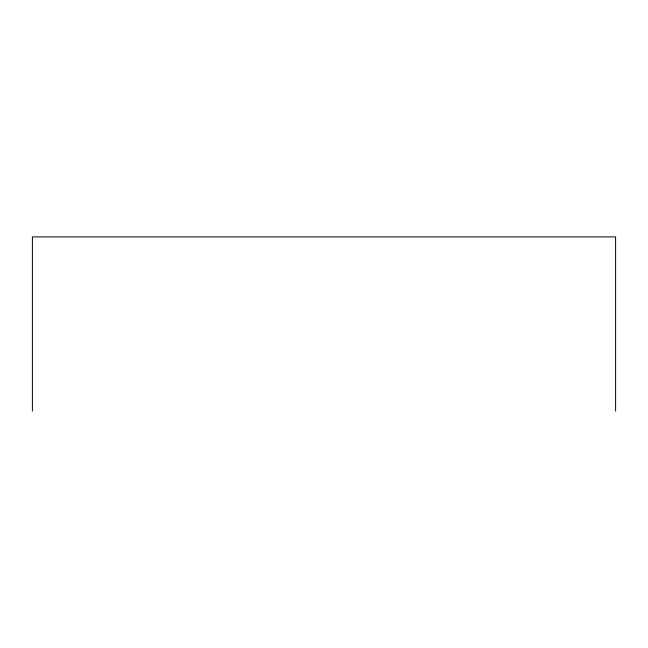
<?xml version="1.0" encoding="UTF-8"?>
<svg xmlns="http://www.w3.org/2000/svg" width="648" height="648" viewBox="0 0 648 648"><rect width="100%" height="100%" fill="white"/><g stroke="black" fill="none" stroke-linecap="round" stroke-linejoin="round"><path stroke-width="0.97" d="M615.6 411.091L615.6 236.909L32.4 236.909L32.4 411.091"/></g></svg>
